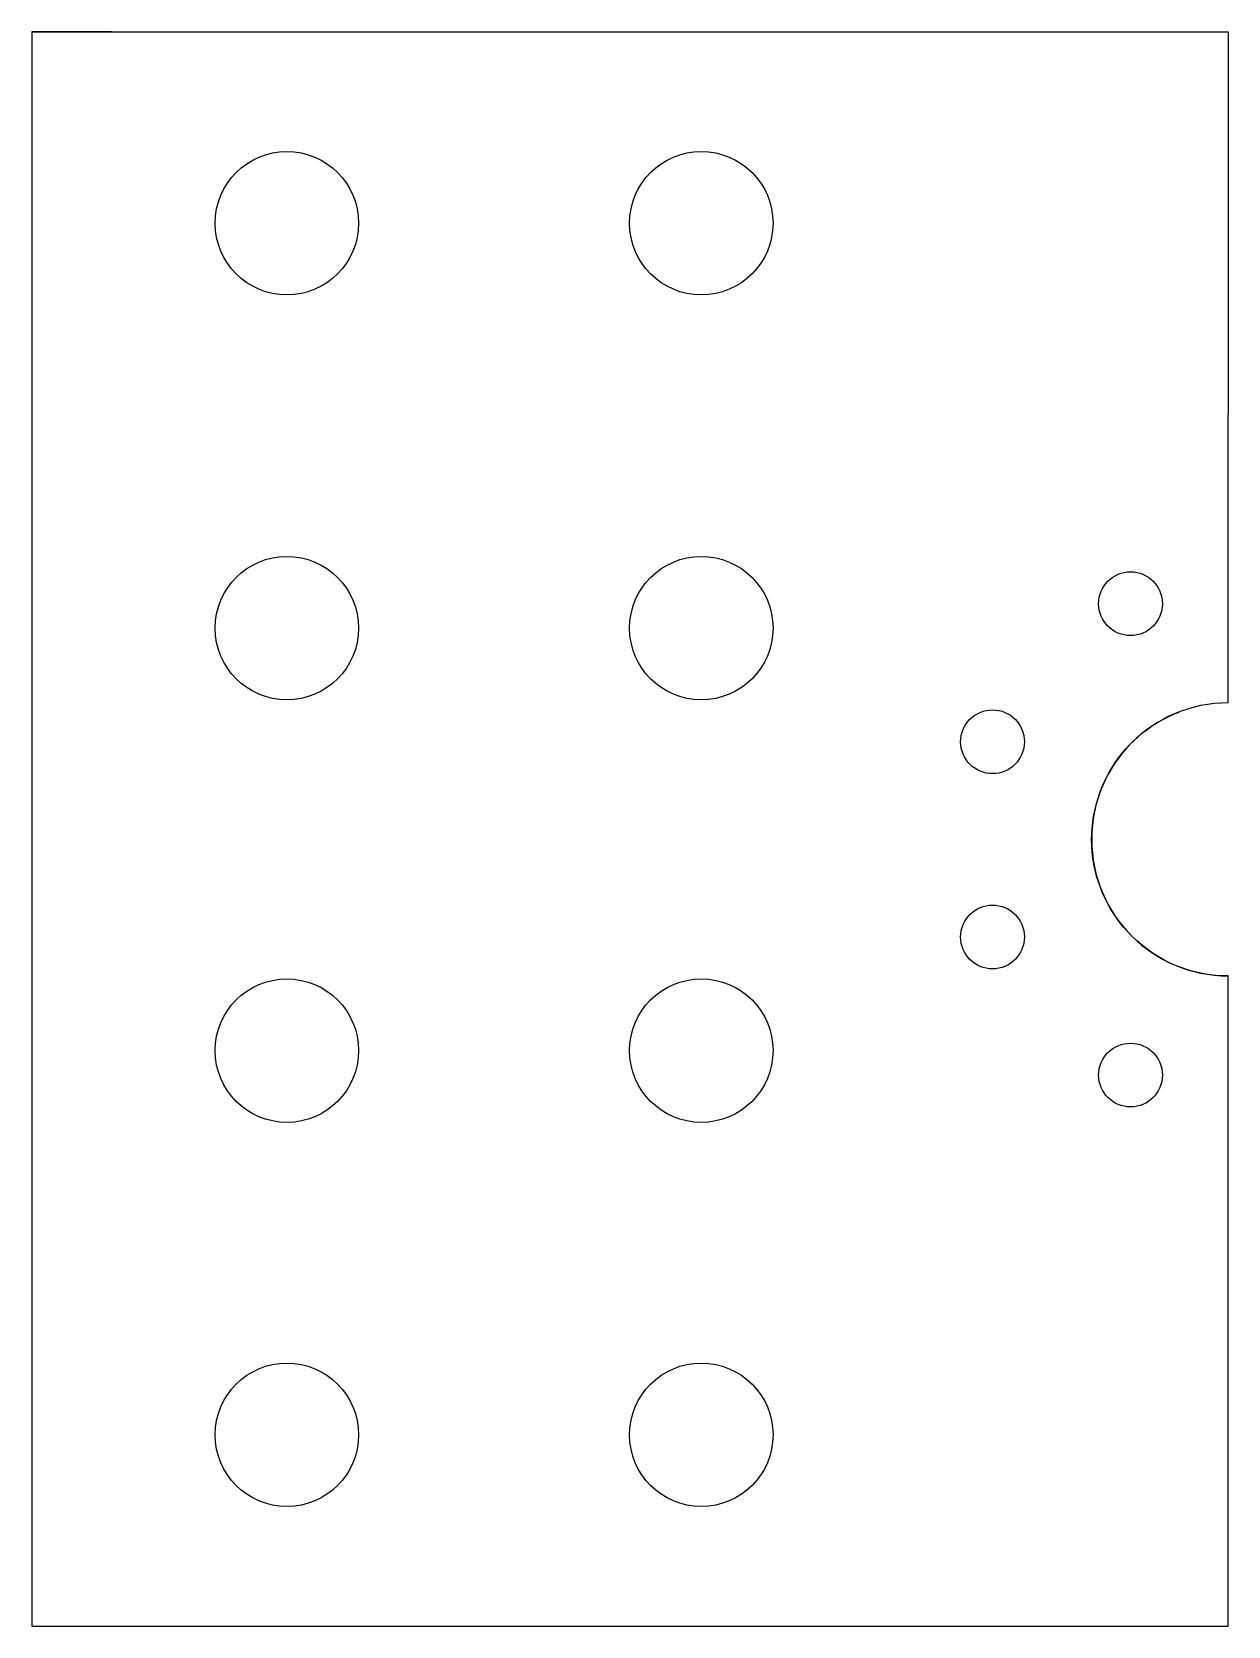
# Model space of a CAD drawing. Header units: millimetres. Extents: x 82.5 to 120, y -24.9 to 25.1.
import ezdxf

# ---------------------------------------------------------------- set-up
doc = ezdxf.new("R2010")
doc.units = ezdxf.units.MM
doc.header["$MEASUREMENT"] = 0

msp = doc.modelspace()

# ---------------------------------------------------------------- linework, layer by layer
at = {"linetype": 'Continuous'}
for p, q in [((85, 25.081), (82.5, 25.081)), ((82.5, 25.081), (82.5, -24.919)), ((82.5, 25.081), (90.5, 25.081)), ((85, 25.081), (120.027, 25.081)), ((120.027, 25.081), (120.027, 18.081)), ((120.027, 18.081), (120.027, 13.081)), ((120.027, 4.037), (120.027, 13.081)), ((120.027, -17.919), (120.027, -12.919)), ((120.027, -24.919), (120.027, -17.919)), ((82.5, -24.919), (85, -24.919)), ((85, -24.919), (120.027, -24.919))]:
    msp.add_line(p, q, dxfattribs=at)
msp.add_lwpolyline([(120.027, -12.919), (120.027, -4.526, -0.832503), (118.5, 3.756)], format="xyb")
for centre in [(90.5, 19.081), (103.5, 19.081), (90.5, 6.381), (103.5, 6.381), (90.5, -6.87), (103.5, -6.87), (90.5, -18.919), (90.5, -18.919), (103.5, -18.919)]:
    msp.add_circle(centre, 2.25, dxfattribs=at)
for centre in [(116.965, 7.147, 0), (112.636, 2.817, 0), (112.636, 2.817), (112.636, -3.306, 0), (112.636, -3.306), (116.965, -7.636, 0), (116.965, -7.636)]:
    msp.add_circle(centre, 1)
msp.add_arc((120.027, -0.244), 4.281, 90, 270, dxfattribs=at)

doc.saveas('drawing.dxf')
